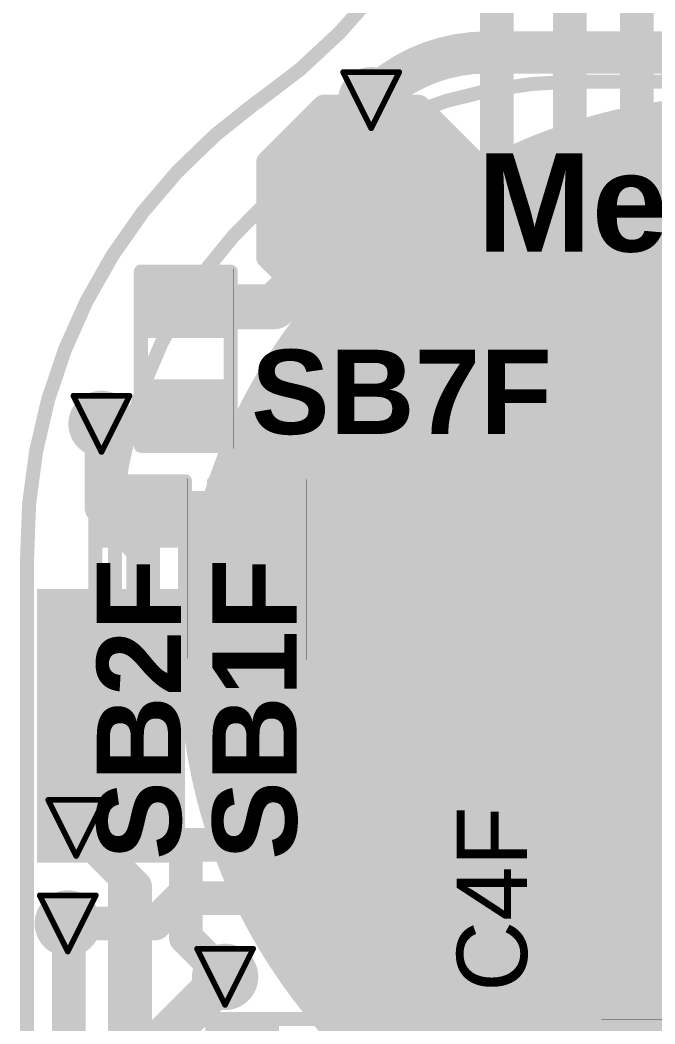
# Model space of a CAD drawing. Header units: inches. Extents: x -3.9 to 9.5, y -7 to 2.6.
# Drawn here: x 2.6662 to 2.8922, y -4.5895 to -4.2323 of the extents above; entities that cross this region are included whole.
import ezdxf

# ---------------------------------------------------------------- set-up
doc = ezdxf.new("R2010")
doc.units = ezdxf.units.IN
doc.header["$MEASUREMENT"] = 0
for name, color, linetype in [('Board Outline', 216, 'Continuous'), ('Bottom Layer', 5, 'Continuous'), ('Bottom Overlay', 54, 'Continuous'), ('Bottom Paste', 16, 'Continuous'), ('Bottom Solder', 6, 'Continuous'), ('Drill Drawing', 1, 'Continuous'), ('Top Layer', 1, 'Continuous'), ('Top Overlay', 2, 'Continuous'), ('Top Paste', 8, 'Continuous'), ('Top Solder', 216, 'Continuous'), ('Via Holes', 16, 'Continuous')]:
    doc.layers.add(name, color=color, linetype=linetype)
doc.styles.add('Arial', font='', dxfattribs={"height": 0.2})
doc.styles.add('Arial_Bold', font='', dxfattribs={"height": 0.2})
doc.styles.get('Arial').set_extended_font_data('Arial')
doc.styles.get('Arial_Bold').set_extended_font_data('Arial', bold=True)

# ---------------------------------------------------------------- blocks, each defined once
blk = doc.blocks.new('S______B______0402_57')
at = {"layer": 'Top Layer'}
for points in [[(-0.0275, -0.0125), (-0.0275, 0.0125), (-0.0095, 0.0125), (-0.0095, -0.0125)], [(0.0095, -0.0125), (0.0095, 0.0125), (0.0275, 0.0125), (0.0275, -0.0125)]]:
    blk.add_hatch(color=1, dxfattribs=at).paths.add_polyline_path(points)
at = {"layer": 'Top Paste'}
for points in [[(-0.0275, -0.0125), (-0.0275, 0.0125), (-0.0095, 0.0125), (-0.0095, -0.0125)], [(0.0095, -0.0125), (0.0095, 0.0125), (0.0275, 0.0125), (0.0275, -0.0125)]]:
    blk.add_hatch(color=8, dxfattribs=at).paths.add_polyline_path(points)
at = {"layer": 'Top Solder'}
for points in [[(-0.02967, -0.01467), (-0.02967, 0.01467), (-0.00733, 0.01467), (-0.00733, -0.01467)], [(0.00733, -0.01467), (0.00733, 0.01467), (0.02967, 0.01467), (0.02967, -0.01467)]]:
    blk.add_hatch(color=216, dxfattribs=at).paths.add_polyline_path(points)
at = {"layer": 'Top Overlay'}
for points in [[(-0.031, 0.016, 0.005, 0.005, 0), (-0.031, -0.016, 0.005, 0.005, 0)], [(-0.031, 0.016, 0.005, 0.005, 0), (0.031, 0.016, 0.005, 0.005, 0)], [(0.031, 0.016, 0.005, 0.005, 0), (0.031, -0.016, 0.005, 0.005, 0)], [(-0.031, -0.016, 0.005, 0.005, 0), (0.031, -0.016, 0.005, 0.005, 0)], [(-0.032, -0.017, 0.000127, 0.000127, 0), (0.032, -0.017, 0.000127, 0.000127, 0)]]:
    blk.add_lwpolyline(points, format="xyseb", dxfattribs=at)
for points in [[(-0.03225, 0.016, 0.0025, 0.0025, 1), (-0.02975, 0.016, 0.0025, 0.0025, 1)], [(-0.03225, 0.016, 0.0025, 0.0025, 1), (-0.02975, 0.016, 0.0025, 0.0025, 1)], [(0.02975, 0.016, 0.0025, 0.0025, 1), (0.03225, 0.016, 0.0025, 0.0025, 1)], [(0.02975, 0.016, 0.0025, 0.0025, 1), (0.03225, 0.016, 0.0025, 0.0025, 1)], [(-0.03225, -0.016, 0.0025, 0.0025, 1), (-0.02975, -0.016, 0.0025, 0.0025, 1)], [(-0.03225, -0.016, 0.0025, 0.0025, 1), (-0.02975, -0.016, 0.0025, 0.0025, 1)], [(0.02975, -0.016, 0.0025, 0.0025, 1), (0.03225, -0.016, 0.0025, 0.0025, 1)], [(0.02975, -0.016, 0.0025, 0.0025, 1), (0.03225, -0.016, 0.0025, 0.0025, 1)], [(-0.03203, -0.017, 0.0000635, 0.0000635, 1), (-0.03197, -0.017, 0.0000635, 0.0000635, 1)], [(0.03197, -0.017, 0.0000635, 0.0000635, 1), (0.03203, -0.017, 0.0000635, 0.0000635, 1)]]:
    blk.add_lwpolyline(points, format="xyseb", close=True, dxfattribs=at)
blk = doc.blocks.new('S______B______0402_92')
at = {"layer": 'Top Layer'}
for points in [[(-0.0275, -0.0125), (-0.0275, 0.0125), (-0.0095, 0.0125), (-0.0095, -0.0125)], [(0.0095, -0.0125), (0.0095, 0.0125), (0.0275, 0.0125), (0.0275, -0.0125)]]:
    blk.add_hatch(color=1, dxfattribs=at).paths.add_polyline_path(points)
at = {"layer": 'Top Paste'}
for points in [[(-0.0275, -0.0125), (-0.0275, 0.0125), (-0.0095, 0.0125), (-0.0095, -0.0125)], [(0.0095, -0.0125), (0.0095, 0.0125), (0.0275, 0.0125), (0.0275, -0.0125)]]:
    blk.add_hatch(color=8, dxfattribs=at).paths.add_polyline_path(points)
at = {"layer": 'Top Solder'}
for points in [[(-0.02967, -0.01467), (-0.02967, 0.01467), (-0.00733, 0.01467), (-0.00733, -0.01467)], [(0.00733, -0.01467), (0.00733, 0.01467), (0.02967, 0.01467), (0.02967, -0.01467)]]:
    blk.add_hatch(color=216, dxfattribs=at).paths.add_polyline_path(points)
at = {"layer": 'Top Overlay'}
for points in [[(-0.031, 0.016, 0.005, 0.005, 0), (-0.031, -0.016, 0.005, 0.005, 0)], [(-0.031, 0.016, 0.005, 0.005, 0), (0.031, 0.016, 0.005, 0.005, 0)], [(0.031, 0.016, 0.005, 0.005, 0), (0.031, -0.016, 0.005, 0.005, 0)], [(-0.031, -0.016, 0.005, 0.005, 0), (0.031, -0.016, 0.005, 0.005, 0)], [(-0.032, -0.017, 0.000127, 0.000127, 0), (0.032, -0.017, 0.000127, 0.000127, 0)]]:
    blk.add_lwpolyline(points, format="xyseb", dxfattribs=at)
for points in [[(-0.03225, 0.016, 0.0025, 0.0025, 1), (-0.02975, 0.016, 0.0025, 0.0025, 1)], [(-0.03225, 0.016, 0.0025, 0.0025, 1), (-0.02975, 0.016, 0.0025, 0.0025, 1)], [(0.02975, 0.016, 0.0025, 0.0025, 1), (0.03225, 0.016, 0.0025, 0.0025, 1)], [(0.02975, 0.016, 0.0025, 0.0025, 1), (0.03225, 0.016, 0.0025, 0.0025, 1)], [(-0.03225, -0.016, 0.0025, 0.0025, 1), (-0.02975, -0.016, 0.0025, 0.0025, 1)], [(-0.03225, -0.016, 0.0025, 0.0025, 1), (-0.02975, -0.016, 0.0025, 0.0025, 1)], [(0.02975, -0.016, 0.0025, 0.0025, 1), (0.03225, -0.016, 0.0025, 0.0025, 1)], [(0.02975, -0.016, 0.0025, 0.0025, 1), (0.03225, -0.016, 0.0025, 0.0025, 1)], [(-0.03203, -0.017, 0.0000635, 0.0000635, 1), (-0.03197, -0.017, 0.0000635, 0.0000635, 1)], [(0.03197, -0.017, 0.0000635, 0.0000635, 1), (0.03203, -0.017, 0.0000635, 0.0000635, 1)]]:
    blk.add_lwpolyline(points, format="xyseb", close=True, dxfattribs=at)
blk = doc.blocks.new('S______B______0402_99')
at = {"layer": 'Top Layer'}
for points in [[(-0.0275, -0.0125), (-0.0275, 0.0125), (-0.0095, 0.0125), (-0.0095, -0.0125)], [(0.0095, -0.0125), (0.0095, 0.0125), (0.0275, 0.0125), (0.0275, -0.0125)]]:
    blk.add_hatch(color=1, dxfattribs=at).paths.add_polyline_path(points)
at = {"layer": 'Top Paste'}
for points in [[(-0.0275, -0.0125), (-0.0275, 0.0125), (-0.0095, 0.0125), (-0.0095, -0.0125)], [(0.0095, -0.0125), (0.0095, 0.0125), (0.0275, 0.0125), (0.0275, -0.0125)]]:
    blk.add_hatch(color=8, dxfattribs=at).paths.add_polyline_path(points)
at = {"layer": 'Top Solder'}
for points in [[(-0.02967, -0.01467), (-0.02967, 0.01467), (-0.00733, 0.01467), (-0.00733, -0.01467)], [(0.00733, -0.01467), (0.00733, 0.01467), (0.02967, 0.01467), (0.02967, -0.01467)]]:
    blk.add_hatch(color=216, dxfattribs=at).paths.add_polyline_path(points)
at = {"layer": 'Top Overlay'}
for points in [[(-0.031, 0.016, 0.005, 0.005, 0), (-0.031, -0.016, 0.005, 0.005, 0)], [(-0.031, 0.016, 0.005, 0.005, 0), (0.031, 0.016, 0.005, 0.005, 0)], [(0.031, 0.016, 0.005, 0.005, 0), (0.031, -0.016, 0.005, 0.005, 0)], [(-0.031, -0.016, 0.005, 0.005, 0), (0.031, -0.016, 0.005, 0.005, 0)], [(-0.032, -0.017, 0.000127, 0.000127, 0), (0.032, -0.017, 0.000127, 0.000127, 0)]]:
    blk.add_lwpolyline(points, format="xyseb", dxfattribs=at)
for points in [[(-0.03225, 0.016, 0.0025, 0.0025, 1), (-0.02975, 0.016, 0.0025, 0.0025, 1)], [(-0.03225, 0.016, 0.0025, 0.0025, 1), (-0.02975, 0.016, 0.0025, 0.0025, 1)], [(0.02975, 0.016, 0.0025, 0.0025, 1), (0.03225, 0.016, 0.0025, 0.0025, 1)], [(0.02975, 0.016, 0.0025, 0.0025, 1), (0.03225, 0.016, 0.0025, 0.0025, 1)], [(-0.03225, -0.016, 0.0025, 0.0025, 1), (-0.02975, -0.016, 0.0025, 0.0025, 1)], [(-0.03225, -0.016, 0.0025, 0.0025, 1), (-0.02975, -0.016, 0.0025, 0.0025, 1)], [(0.02975, -0.016, 0.0025, 0.0025, 1), (0.03225, -0.016, 0.0025, 0.0025, 1)], [(0.02975, -0.016, 0.0025, 0.0025, 1), (0.03225, -0.016, 0.0025, 0.0025, 1)], [(-0.03203, -0.017, 0.0000635, 0.0000635, 1), (-0.03197, -0.017, 0.0000635, 0.0000635, 1)], [(0.03197, -0.017, 0.0000635, 0.0000635, 1), (0.03203, -0.017, 0.0000635, 0.0000635, 1)]]:
    blk.add_lwpolyline(points, format="xyseb", close=True, dxfattribs=at)
blk = doc.blocks.new('R___0402_113')
at = {"layer": 'Top Layer'}
for points in [[(-0.0275, -0.0125), (-0.0275, 0.0125), (-0.0095, 0.0125), (-0.0095, -0.0125)], [(0.0095, -0.0125), (0.0095, 0.0125), (0.0275, 0.0125), (0.0275, -0.0125)]]:
    blk.add_hatch(color=1, dxfattribs=at).paths.add_polyline_path(points)
at = {"layer": 'Top Paste'}
for points in [[(-0.0275, -0.0125), (-0.0275, 0.0125), (-0.0095, 0.0125), (-0.0095, -0.0125)], [(0.0095, -0.0125), (0.0095, 0.0125), (0.0275, 0.0125), (0.0275, -0.0125)]]:
    blk.add_hatch(color=8, dxfattribs=at).paths.add_polyline_path(points)
at = {"layer": 'Top Solder'}
for points in [[(-0.02967, -0.01467), (-0.02967, 0.01467), (-0.00733, 0.01467), (-0.00733, -0.01467)], [(0.00733, -0.01467), (0.00733, 0.01467), (0.02967, 0.01467), (0.02967, -0.01467)]]:
    blk.add_hatch(color=216, dxfattribs=at).paths.add_polyline_path(points)
at = {"layer": 'Top Overlay'}
for points in [[(-0.031, -0.016, 0.005, 0.005, 0), (-0.031, 0.016, 0.005, 0.005, 0)], [(-0.031, 0.016, 0.005, 0.005, 0), (0.031, 0.016, 0.005, 0.005, 0)], [(0.031, -0.016, 0.005, 0.005, 0), (0.031, 0.016, 0.005, 0.005, 0)], [(-0.031, -0.016, 0.005, 0.005, 0), (0.031, -0.016, 0.005, 0.005, 0)], [(-0.032, -0.017, 0.000127, 0.000127, 0), (0.032, -0.017, 0.000127, 0.000127, 0)]]:
    blk.add_lwpolyline(points, format="xyseb", dxfattribs=at)
for points in [[(-0.03225, 0.016, 0.0025, 0.0025, 1), (-0.02975, 0.016, 0.0025, 0.0025, 1)], [(-0.03225, 0.016, 0.0025, 0.0025, 1), (-0.02975, 0.016, 0.0025, 0.0025, 1)], [(0.02975, 0.016, 0.0025, 0.0025, 1), (0.03225, 0.016, 0.0025, 0.0025, 1)], [(0.02975, 0.016, 0.0025, 0.0025, 1), (0.03225, 0.016, 0.0025, 0.0025, 1)], [(-0.03225, -0.016, 0.0025, 0.0025, 1), (-0.02975, -0.016, 0.0025, 0.0025, 1)], [(-0.03225, -0.016, 0.0025, 0.0025, 1), (-0.02975, -0.016, 0.0025, 0.0025, 1)], [(0.02975, -0.016, 0.0025, 0.0025, 1), (0.03225, -0.016, 0.0025, 0.0025, 1)], [(0.02975, -0.016, 0.0025, 0.0025, 1), (0.03225, -0.016, 0.0025, 0.0025, 1)], [(-0.03203, -0.017, 0.0000635, 0.0000635, 1), (-0.03197, -0.017, 0.0000635, 0.0000635, 1)], [(0.03197, -0.017, 0.0000635, 0.0000635, 1), (0.03203, -0.017, 0.0000635, 0.0000635, 1)]]:
    blk.add_lwpolyline(points, format="xyseb", close=True, dxfattribs=at)
blk = doc.blocks.new('R__0402_134')
at = {"layer": 'Top Layer'}
for points in [[(-0.0275, -0.0125), (-0.0275, 0.0125), (-0.0095, 0.0125), (-0.0095, -0.0125)], [(0.0095, -0.0125), (0.0095, 0.0125), (0.0275, 0.0125), (0.0275, -0.0125)]]:
    blk.add_hatch(color=1, dxfattribs=at).paths.add_polyline_path(points)
at = {"layer": 'Top Paste'}
for points in [[(-0.0275, -0.0125), (-0.0275, 0.0125), (-0.0095, 0.0125), (-0.0095, -0.0125)], [(0.0095, -0.0125), (0.0095, 0.0125), (0.0275, 0.0125), (0.0275, -0.0125)]]:
    blk.add_hatch(color=8, dxfattribs=at).paths.add_polyline_path(points)
at = {"layer": 'Top Solder'}
for points in [[(-0.0315, -0.0165), (-0.0315, 0.0165), (-0.0055, 0.0165), (-0.0055, -0.0165)], [(0.0055, -0.0165), (0.0055, 0.0165), (0.0315, 0.0165), (0.0315, -0.0165)]]:
    blk.add_hatch(color=216, dxfattribs=at).paths.add_polyline_path(points)
at = {"layer": 'Top Overlay'}
for points in [[(-0.031, 0.016, 0.005, 0.005, 0), (-0.031, -0.016, 0.005, 0.005, 0)], [(0.031, 0.016, 0.005, 0.005, 0), (-0.031, 0.016, 0.005, 0.005, 0)], [(0.031, 0.016, 0.005, 0.005, 0), (0.031, -0.016, 0.005, 0.005, 0)], [(0.031, -0.016, 0.005, 0.005, 0), (-0.031, -0.016, 0.005, 0.005, 0)], [(0.032, -0.017, 0.000127, 0.000127, 0), (-0.032, -0.017, 0.000127, 0.000127, 0)]]:
    blk.add_lwpolyline(points, format="xyseb", dxfattribs=at)
for points in [[(-0.03225, 0.016, 0.0025, 0.0025, 1), (-0.02975, 0.016, 0.0025, 0.0025, 1)], [(-0.03225, 0.016, 0.0025, 0.0025, 1), (-0.02975, 0.016, 0.0025, 0.0025, 1)], [(0.02975, 0.016, 0.0025, 0.0025, 1), (0.03225, 0.016, 0.0025, 0.0025, 1)], [(0.02975, 0.016, 0.0025, 0.0025, 1), (0.03225, 0.016, 0.0025, 0.0025, 1)], [(-0.03225, -0.016, 0.0025, 0.0025, 1), (-0.02975, -0.016, 0.0025, 0.0025, 1)], [(-0.03225, -0.016, 0.0025, 0.0025, 1), (-0.02975, -0.016, 0.0025, 0.0025, 1)], [(0.02975, -0.016, 0.0025, 0.0025, 1), (0.03225, -0.016, 0.0025, 0.0025, 1)], [(0.02975, -0.016, 0.0025, 0.0025, 1), (0.03225, -0.016, 0.0025, 0.0025, 1)], [(-0.03203, -0.017, 0.0000635, 0.0000635, 1), (-0.03197, -0.017, 0.0000635, 0.0000635, 1)], [(0.03197, -0.017, 0.0000635, 0.0000635, 1), (0.03203, -0.017, 0.0000635, 0.0000635, 1)]]:
    blk.add_lwpolyline(points, format="xyseb", close=True, dxfattribs=at)
blk = doc.blocks.new('T__________183')
at = {"layer": 'Top Layer'}
blk.add_hatch(color=1, dxfattribs=at).paths.add_polyline_path([(0.015, 0.03), (-0.015, 0.03), (-0.03, 0.015), (-0.03, -0.015), (-0.015, -0.03), (0.015, -0.03), (0.03, -0.015), (0.03, 0.015)])
at = {"layer": 'Top Paste'}
blk.add_hatch(color=8, dxfattribs=at).paths.add_polyline_path([(0.015, 0.03), (-0.015, 0.03), (-0.03, 0.015), (-0.03, -0.015), (-0.015, -0.03), (0.015, -0.03), (0.03, -0.015), (0.03, 0.015)])
at = {"layer": 'Top Solder'}
blk.add_hatch(color=216, dxfattribs=at).paths.add_polyline_path([(0.017, 0.034), (-0.017, 0.034), (-0.034, 0.017), (-0.034, -0.017), (-0.017, -0.034), (0.017, -0.034), (0.034, -0.017), (0.034, 0.017)])
at = {"layer": 'Top Overlay'}
for points in [[(-0.017, 0.037, 0.00787, 0.00787, 0), (-0.037, 0.017, 0.00787, 0.00787, 0)], [(0.017, 0.037, 0.00787, 0.00787, 0), (-0.017, 0.037, 0.00787, 0.00787, 0)], [(0.017, 0.037, 0.00787, 0.00787, 0), (-0.017, 0.037, 0.00787, 0.00787, 0)], [(0.037, 0.017, 0.00787, 0.00787, 0), (0.017, 0.037, 0.00787, 0.00787, 0)], [(-0.037, 0.017, 0.00787, 0.00787, 0), (-0.037, -0.017, 0.00787, 0.00787, 0)], [(0.037, 0.017, 0.00787, 0.00787, 0), (0.037, -0.017, 0.00787, 0.00787, 0)], [(-0.017, -0.037, 0.00787, 0.00787, 0), (-0.037, -0.017, 0.00787, 0.00787, 0)], [(0.037, -0.017, 0.00787, 0.00787, 0), (0.017, -0.037, 0.00787, 0.00787, 0)], [(0.017, -0.037, 0.00787, 0.00787, 0), (-0.017, -0.037, 0.00787, 0.00787, 0)], [(0.017, -0.037, 0.00787, 0.00787, 0), (-0.017, -0.037, 0.00787, 0.00787, 0)]]:
    blk.add_lwpolyline(points, format="xyseb", dxfattribs=at)
for points in [[(-0.01897, 0.037, 0.00394, 0.00394, 1), (-0.01503, 0.037, 0.00394, 0.00394, 1)], [(-0.01897, 0.037, 0.00394, 0.00394, 1), (-0.01503, 0.037, 0.00394, 0.00394, 1)], [(-0.01897, 0.037, 0.00394, 0.00394, 1), (-0.01503, 0.037, 0.00394, 0.00394, 1)], [(0.01503, 0.037, 0.00394, 0.00394, 1), (0.01897, 0.037, 0.00394, 0.00394, 1)], [(0.01503, 0.037, 0.00394, 0.00394, 1), (0.01897, 0.037, 0.00394, 0.00394, 1)], [(0.01503, 0.037, 0.00394, 0.00394, 1), (0.01897, 0.037, 0.00394, 0.00394, 1)], [(-0.03897, 0.017, 0.00394, 0.00394, 1), (-0.03503, 0.017, 0.00394, 0.00394, 1)], [(-0.03897, 0.017, 0.00394, 0.00394, 1), (-0.03503, 0.017, 0.00394, 0.00394, 1)], [(0.03503, 0.017, 0.00394, 0.00394, 1), (0.03897, 0.017, 0.00394, 0.00394, 1)], [(0.03503, 0.017, 0.00394, 0.00394, 1), (0.03897, 0.017, 0.00394, 0.00394, 1)], [(-0.03897, -0.017, 0.00394, 0.00394, 1), (-0.03503, -0.017, 0.00394, 0.00394, 1)], [(-0.03897, -0.017, 0.00394, 0.00394, 1), (-0.03503, -0.017, 0.00394, 0.00394, 1)], [(0.03503, -0.017, 0.00394, 0.00394, 1), (0.03897, -0.017, 0.00394, 0.00394, 1)], [(0.03503, -0.017, 0.00394, 0.00394, 1), (0.03897, -0.017, 0.00394, 0.00394, 1)], [(-0.01897, -0.037, 0.00394, 0.00394, 1), (-0.01503, -0.037, 0.00394, 0.00394, 1)], [(-0.01897, -0.037, 0.00394, 0.00394, 1), (-0.01503, -0.037, 0.00394, 0.00394, 1)], [(-0.01897, -0.037, 0.00394, 0.00394, 1), (-0.01503, -0.037, 0.00394, 0.00394, 1)], [(0.01503, -0.037, 0.00394, 0.00394, 1), (0.01897, -0.037, 0.00394, 0.00394, 1)], [(0.01503, -0.037, 0.00394, 0.00394, 1), (0.01897, -0.037, 0.00394, 0.00394, 1)], [(0.01503, -0.037, 0.00394, 0.00394, 1), (0.01897, -0.037, 0.00394, 0.00394, 1)]]:
    blk.add_lwpolyline(points, format="xyseb", close=True, dxfattribs=at)
blk = doc.blocks.new('_EMG________B_197')
at = {"layer": 'Bottom Layer'}
h = blk.add_hatch(color=5, dxfattribs=at)
edge = h.paths.add_edge_path()
edge.add_arc((0, 0.3932), 0.19685, 0, 360)
at = {"layer": 'Bottom Paste'}
h = blk.add_hatch(color=16, dxfattribs=at)
edge = h.paths.add_edge_path()
edge.add_arc((0, 0.3932), 0.19685, 0, 360)
at = {"layer": 'Bottom Solder'}
h = blk.add_hatch(color=6, dxfattribs=at)
edge = h.paths.add_edge_path()
edge.add_arc((0, 0.3932), 0.20085, 0, 360)
at = {"layer": 'Bottom Overlay'}
for points in [[(-0.22375, 0.43172, 0.005, 0.005, -0.414214), (-0.06026, 0.59892, 0.005, 0.005, 0)], [(-0.06026, 0.59892, 0.005, 0.005, 0), (0.06026, 0.59892, 0.005, 0.005, 0)], [(-0.22375, -0.43172, 0.005, 0.005, 0), (-0.22375, 0.43172, 0.005, 0.005, 0)]]:
    blk.add_lwpolyline(points, format="xyseb", dxfattribs=at)
for points in [[(-0.06151, 0.59892, 0.0025, 0.0025, 1), (-0.05901, 0.59892, 0.0025, 0.0025, 1)], [(-0.06151, 0.59892, 0.0025, 0.0025, 1), (-0.05901, 0.59892, 0.0025, 0.0025, 1)], [(-0.225, 0.43172, 0.0025, 0.0025, 1), (-0.2225, 0.43172, 0.0025, 0.0025, 1)], [(-0.225, 0.43172, 0.0025, 0.0025, 1), (-0.2225, 0.43172, 0.0025, 0.0025, 1)]]:
    blk.add_lwpolyline(points, format="xyseb", close=True, dxfattribs=at)
blk = doc.blocks.new('C___0402_239')
at = {"layer": 'Top Layer'}
for points in [[(-0.0275, -0.0125), (-0.0275, 0.0125), (-0.0095, 0.0125), (-0.0095, -0.0125)], [(0.0095, -0.0125), (0.0095, 0.0125), (0.0275, 0.0125), (0.0275, -0.0125)]]:
    blk.add_hatch(color=1, dxfattribs=at).paths.add_polyline_path(points)
at = {"layer": 'Top Paste'}
for points in [[(-0.0275, -0.0125), (-0.0275, 0.0125), (-0.0095, 0.0125), (-0.0095, -0.0125)], [(0.0095, -0.0125), (0.0095, 0.0125), (0.0275, 0.0125), (0.0275, -0.0125)]]:
    blk.add_hatch(color=8, dxfattribs=at).paths.add_polyline_path(points)
at = {"layer": 'Top Solder'}
for points in [[(-0.02986, -0.01486), (-0.02986, 0.01486), (-0.00714, 0.01486), (-0.00714, -0.01486)], [(0.00714, -0.01486), (0.00714, 0.01486), (0.02986, 0.01486), (0.02986, -0.01486)]]:
    blk.add_hatch(color=216, dxfattribs=at).paths.add_polyline_path(points)
at = {"layer": 'Top Overlay'}
for points in [[(-0.011, 0.016, 0.005, 0.005, 0), (-0.031, 0.016, 0.005, 0.005, 0)], [(-0.031, 0.016, 0.005, 0.005, 0), (-0.031, -0.016, 0.005, 0.005, 0)], [(0.031, 0.016, 0.005, 0.005, 0), (0.011, 0.016, 0.005, 0.005, 0)], [(0.031, 0.016, 0.005, 0.005, 0), (0.031, -0.016, 0.005, 0.005, 0)], [(-0.011, -0.016, 0.005, 0.005, 0), (-0.031, -0.016, 0.005, 0.005, 0)], [(0.031, -0.016, 0.005, 0.005, 0), (0.011, -0.016, 0.005, 0.005, 0)]]:
    blk.add_lwpolyline(points, format="xyseb", dxfattribs=at)
for points in [[(-0.03225, 0.016, 0.0025, 0.0025, 1), (-0.02975, 0.016, 0.0025, 0.0025, 1)], [(-0.03225, 0.016, 0.0025, 0.0025, 1), (-0.02975, 0.016, 0.0025, 0.0025, 1)], [(-0.01225, 0.016, 0.0025, 0.0025, 1), (-0.00975, 0.016, 0.0025, 0.0025, 1)], [(0.00975, 0.016, 0.0025, 0.0025, 1), (0.01225, 0.016, 0.0025, 0.0025, 1)], [(0.02975, 0.016, 0.0025, 0.0025, 1), (0.03225, 0.016, 0.0025, 0.0025, 1)], [(0.02975, 0.016, 0.0025, 0.0025, 1), (0.03225, 0.016, 0.0025, 0.0025, 1)], [(-0.03225, -0.016, 0.0025, 0.0025, 1), (-0.02975, -0.016, 0.0025, 0.0025, 1)], [(-0.03225, -0.016, 0.0025, 0.0025, 1), (-0.02975, -0.016, 0.0025, 0.0025, 1)], [(-0.01225, -0.016, 0.0025, 0.0025, 1), (-0.00975, -0.016, 0.0025, 0.0025, 1)], [(0.00975, -0.016, 0.0025, 0.0025, 1), (0.01225, -0.016, 0.0025, 0.0025, 1)], [(0.02975, -0.016, 0.0025, 0.0025, 1), (0.03225, -0.016, 0.0025, 0.0025, 1)], [(0.02975, -0.016, 0.0025, 0.0025, 1), (0.03225, -0.016, 0.0025, 0.0025, 1)]]:
    blk.add_lwpolyline(points, format="xyseb", close=True, dxfattribs=at)

msp = doc.modelspace()

# ---------------------------------------------------------------- hatches: boundary and pattern name
at = {"layer": 'Bottom Layer'}
h = msp.add_hatch(color=5, dxfattribs=at)
edge = h.paths.add_edge_path()
edge.add_arc((2.79123, -4.26079), 0.01181, 0, 360)
h = msp.add_hatch(color=5, dxfattribs=at)
edge = h.paths.add_edge_path()
edge.add_arc((2.69523, -4.37598), 0.01181, 0, 360)
h = msp.add_hatch(color=5, dxfattribs=at)
edge = h.paths.add_edge_path()
edge.add_arc((2.68623, -4.51979), 0.01181, 0, 360)
h = msp.add_hatch(color=5, dxfattribs=at)
edge = h.paths.add_edge_path()
edge.add_arc((2.68323, -4.55379), 0.01181, 0, 360)
h = msp.add_hatch(color=5, dxfattribs=at)
edge = h.paths.add_edge_path()
edge.add_arc((2.73923, -4.57279), 0.01181, 0, 360)
at = {"layer": 'Top Layer'}
h = msp.add_hatch(color=1, dxfattribs=at)
edge = h.paths.add_edge_path()
edge.add_arc((2.79123, -4.26079), 0.01181, 0, 360)
h = msp.add_hatch(color=1, dxfattribs=at)
edge = h.paths.add_edge_path()
edge.add_arc((2.69523, -4.37598), 0.01181, 0, 360)
for points in [[(2.692, -4.41942), (2.77023, -4.41942), (2.77023, -4.39992), (2.692, -4.39992)], [(2.67223, -4.53216), (2.725, -4.53216), (2.725, -4.43479), (2.67223, -4.43479)], [(2.73821, -4.47579), (2.79823, -4.47579), (2.79823, -4.43679), (2.73821, -4.43679)]]:
    msp.add_hatch(color=1, dxfattribs=at).paths.add_polyline_path(points)
h = msp.add_hatch(color=1, dxfattribs=at)
edge = h.paths.add_edge_path()
edge.add_arc((2.68623, -4.51979), 0.01181, 0, 360)
h = msp.add_hatch(color=1, dxfattribs=at)
edge = h.paths.add_edge_path()
edge.add_arc((2.68323, -4.55379), 0.01181, 0, 360)
h = msp.add_hatch(color=1, dxfattribs=at)
edge = h.paths.add_edge_path()
edge.add_arc((2.73923, -4.57279), 0.01181, 0, 360)
at = {"layer": 'Via Holes'}
h = msp.add_hatch(color=7, dxfattribs=at)
edge = h.paths.add_edge_path()
edge.add_arc((2.79123, -4.26079), 0.00591, 0, 360)
h = msp.add_hatch(color=7, dxfattribs=at)
edge = h.paths.add_edge_path()
edge.add_arc((2.69523, -4.37598), 0.00591, 0, 360)
h = msp.add_hatch(color=7, dxfattribs=at)
edge = h.paths.add_edge_path()
edge.add_arc((2.68623, -4.51979), 0.00591, 0, 360)
h = msp.add_hatch(color=7, dxfattribs=at)
edge = h.paths.add_edge_path()
edge.add_arc((2.68323, -4.55379), 0.00591, 0, 360)
h = msp.add_hatch(color=7, dxfattribs=at)
edge = h.paths.add_edge_path()
edge.add_arc((2.73923, -4.57279), 0.00591, 0, 360)

# ---------------------------------------------------------------- linework, layer by layer
at = {"layer": 'Board Outline'}
for points in [[(2.83598, -4.09702, 0.005, 0.005, -0.250069), (2.75061, -4.26147, 0.005, 0.005, 0)], [(2.66875, -4.42333, 0.005, 0.005, -0.244175), (2.75055, -4.26139, 0.005, 0.005, 0)], [(2.66874, -5.28379, 0.005, 0.005, 0), (2.66875, -4.42333, 0.005, 0.005, 0)]]:
    msp.add_lwpolyline(points, format="xyseb", dxfattribs=at)
for points in [[(2.7493, -4.26139, 0.0025, 0.0025, 1), (2.7518, -4.26139, 0.0025, 0.0025, 1)], [(2.74936, -4.26147, 0.0025, 0.0025, 1), (2.75186, -4.26147, 0.0025, 0.0025, 1)], [(2.6675, -4.42333, 0.0025, 0.0025, 1), (2.67, -4.42333, 0.0025, 0.0025, 1)], [(2.6675, -4.42333, 0.0025, 0.0025, 1), (2.67, -4.42333, 0.0025, 0.0025, 1)]]:
    msp.add_lwpolyline(points, format="xyseb", close=True, dxfattribs=at)
at = {"layer": 'Bottom Layer'}
for points in [[(2.79123, -4.26079, 0.015, 0.015, -0.198913), (2.83227, -4.24379, 0.015, 0.015, 0)], [(2.83227, -4.24379, 0.015, 0.015, 0), (2.98581, -4.24379, 0.015, 0.015, 0)], [(2.69523, -4.40579, 0.012, 0.012, 0), (2.69523, -4.37598, 0.012, 0.012, 0)], [(2.69523, -4.40579, 0.012, 0.012, 0), (2.71004, -4.4206, 0.012, 0.012, 0)], [(2.71004, -4.5136, 0.012, 0.012, 0), (2.71004, -4.4206, 0.012, 0.012, 0)], [(2.71004, -4.5136, 0.012, 0.012, 0), (2.72523, -4.52879, 0.012, 0.012, 0)], [(2.68623, -4.51979, 0.012, 0.012, 0), (2.70723, -4.54079, 0.012, 0.012, 0)], [(2.72523, -4.55879, 0.012, 0.012, 0), (2.72523, -4.52879, 0.012, 0.012, 0)], [(2.70723, -4.64239, 0.012, 0.012, 0), (2.70723, -4.54079, 0.012, 0.012, 0)], [(2.68323, -4.55379, 0.012, 0.012, 0), (2.68355, -4.55411, 0.012, 0.012, 0)], [(2.68355, -4.66086, 0.012, 0.012, 0), (2.68355, -4.55411, 0.012, 0.012, 0)], [(2.72523, -4.55879, 0.012, 0.012, 0), (2.73923, -4.57279, 0.012, 0.012, 0)]]:
    msp.add_lwpolyline(points, format="xyseb", dxfattribs=at)
for points in [[(2.82852, -4.24379, 0.0075, 0.0075, 1), (2.83602, -4.24379, 0.0075, 0.0075, 1)], [(2.82852, -4.24379, 0.0075, 0.0075, 1), (2.83602, -4.24379, 0.0075, 0.0075, 1)], [(2.78748, -4.26079, 0.0075, 0.0075, 1), (2.79498, -4.26079, 0.0075, 0.0075, 1)], [(2.69223, -4.37598, 0.006, 0.006, 1), (2.69823, -4.37598, 0.006, 0.006, 1)], [(2.69223, -4.40579, 0.006, 0.006, 1), (2.69823, -4.40579, 0.006, 0.006, 1)], [(2.69223, -4.40579, 0.006, 0.006, 1), (2.69823, -4.40579, 0.006, 0.006, 1)], [(2.70704, -4.4206, 0.006, 0.006, 1), (2.71304, -4.4206, 0.006, 0.006, 1)], [(2.70704, -4.4206, 0.006, 0.006, 1), (2.71304, -4.4206, 0.006, 0.006, 1)], [(2.70704, -4.5136, 0.006, 0.006, 1), (2.71304, -4.5136, 0.006, 0.006, 1)], [(2.70704, -4.5136, 0.006, 0.006, 1), (2.71304, -4.5136, 0.006, 0.006, 1)], [(2.68323, -4.51979, 0.006, 0.006, 1), (2.68923, -4.51979, 0.006, 0.006, 1)], [(2.72223, -4.52879, 0.006, 0.006, 1), (2.72823, -4.52879, 0.006, 0.006, 1)], [(2.72223, -4.52879, 0.006, 0.006, 1), (2.72823, -4.52879, 0.006, 0.006, 1)], [(2.70423, -4.54079, 0.006, 0.006, 1), (2.71023, -4.54079, 0.006, 0.006, 1)], [(2.70423, -4.54079, 0.006, 0.006, 1), (2.71023, -4.54079, 0.006, 0.006, 1)], [(2.68023, -4.55379, 0.006, 0.006, 1), (2.68623, -4.55379, 0.006, 0.006, 1)], [(2.68055, -4.55411, 0.006, 0.006, 1), (2.68655, -4.55411, 0.006, 0.006, 1)], [(2.68055, -4.55411, 0.006, 0.006, 1), (2.68655, -4.55411, 0.006, 0.006, 1)], [(2.72223, -4.55879, 0.006, 0.006, 1), (2.72823, -4.55879, 0.006, 0.006, 1)], [(2.72223, -4.55879, 0.006, 0.006, 1), (2.72823, -4.55879, 0.006, 0.006, 1)], [(2.73623, -4.57279, 0.006, 0.006, 1), (2.74223, -4.57279, 0.006, 0.006, 1)]]:
    msp.add_lwpolyline(points, format="xyseb", close=True, dxfattribs=at)
at = {"layer": 'Drill Drawing'}
for points in [[(2.78123, -4.25079, 0.002, 0.002, 0), (2.80123, -4.25079, 0.002, 0.002, 0)], [(2.78123, -4.25079, 0.002, 0.002, 0), (2.79123, -4.27079, 0.002, 0.002, 0)], [(2.79123, -4.27079, 0.002, 0.002, 0), (2.80123, -4.25079, 0.002, 0.002, 0)], [(2.68523, -4.36598, 0.002, 0.002, 0), (2.70523, -4.36598, 0.002, 0.002, 0)], [(2.68523, -4.36598, 0.002, 0.002, 0), (2.69523, -4.38598, 0.002, 0.002, 0)], [(2.69523, -4.38598, 0.002, 0.002, 0), (2.70523, -4.36598, 0.002, 0.002, 0)], [(2.67623, -4.50979, 0.002, 0.002, 0), (2.69623, -4.50979, 0.002, 0.002, 0)], [(2.67623, -4.50979, 0.002, 0.002, 0), (2.68623, -4.52979, 0.002, 0.002, 0)], [(2.68623, -4.52979, 0.002, 0.002, 0), (2.69623, -4.50979, 0.002, 0.002, 0)], [(2.67323, -4.54379, 0.002, 0.002, 0), (2.69323, -4.54379, 0.002, 0.002, 0)], [(2.67323, -4.54379, 0.002, 0.002, 0), (2.68323, -4.56379, 0.002, 0.002, 0)], [(2.68323, -4.56379, 0.002, 0.002, 0), (2.69323, -4.54379, 0.002, 0.002, 0)], [(2.72923, -4.56279, 0.002, 0.002, 0), (2.74923, -4.56279, 0.002, 0.002, 0)], [(2.72923, -4.56279, 0.002, 0.002, 0), (2.73923, -4.58279, 0.002, 0.002, 0)], [(2.73923, -4.58279, 0.002, 0.002, 0), (2.74923, -4.56279, 0.002, 0.002, 0)]]:
    msp.add_lwpolyline(points, format="xyseb", dxfattribs=at)
for points in [[(2.78073, -4.25079, 0.001, 0.001, 1), (2.78173, -4.25079, 0.001, 0.001, 1)], [(2.78073, -4.25079, 0.001, 0.001, 1), (2.78173, -4.25079, 0.001, 0.001, 1)], [(2.80073, -4.25079, 0.001, 0.001, 1), (2.80173, -4.25079, 0.001, 0.001, 1)], [(2.80073, -4.25079, 0.001, 0.001, 1), (2.80173, -4.25079, 0.001, 0.001, 1)], [(2.79073, -4.27079, 0.001, 0.001, 1), (2.79173, -4.27079, 0.001, 0.001, 1)], [(2.79073, -4.27079, 0.001, 0.001, 1), (2.79173, -4.27079, 0.001, 0.001, 1)], [(2.68473, -4.36598, 0.001, 0.001, 1), (2.68573, -4.36598, 0.001, 0.001, 1)], [(2.68473, -4.36598, 0.001, 0.001, 1), (2.68573, -4.36598, 0.001, 0.001, 1)], [(2.70473, -4.36598, 0.001, 0.001, 1), (2.70573, -4.36598, 0.001, 0.001, 1)], [(2.70473, -4.36598, 0.001, 0.001, 1), (2.70573, -4.36598, 0.001, 0.001, 1)], [(2.69473, -4.38598, 0.001, 0.001, 1), (2.69573, -4.38598, 0.001, 0.001, 1)], [(2.69473, -4.38598, 0.001, 0.001, 1), (2.69573, -4.38598, 0.001, 0.001, 1)], [(2.67573, -4.50979, 0.001, 0.001, 1), (2.67673, -4.50979, 0.001, 0.001, 1)], [(2.67573, -4.50979, 0.001, 0.001, 1), (2.67673, -4.50979, 0.001, 0.001, 1)], [(2.69573, -4.50979, 0.001, 0.001, 1), (2.69673, -4.50979, 0.001, 0.001, 1)], [(2.69573, -4.50979, 0.001, 0.001, 1), (2.69673, -4.50979, 0.001, 0.001, 1)], [(2.68573, -4.52979, 0.001, 0.001, 1), (2.68673, -4.52979, 0.001, 0.001, 1)], [(2.68573, -4.52979, 0.001, 0.001, 1), (2.68673, -4.52979, 0.001, 0.001, 1)], [(2.67273, -4.54379, 0.001, 0.001, 1), (2.67373, -4.54379, 0.001, 0.001, 1)], [(2.67273, -4.54379, 0.001, 0.001, 1), (2.67373, -4.54379, 0.001, 0.001, 1)], [(2.69273, -4.54379, 0.001, 0.001, 1), (2.69373, -4.54379, 0.001, 0.001, 1)], [(2.69273, -4.54379, 0.001, 0.001, 1), (2.69373, -4.54379, 0.001, 0.001, 1)], [(2.72873, -4.56279, 0.001, 0.001, 1), (2.72973, -4.56279, 0.001, 0.001, 1)], [(2.72873, -4.56279, 0.001, 0.001, 1), (2.72973, -4.56279, 0.001, 0.001, 1)], [(2.74873, -4.56279, 0.001, 0.001, 1), (2.74973, -4.56279, 0.001, 0.001, 1)], [(2.74873, -4.56279, 0.001, 0.001, 1), (2.74973, -4.56279, 0.001, 0.001, 1)], [(2.68273, -4.56379, 0.001, 0.001, 1), (2.68373, -4.56379, 0.001, 0.001, 1)], [(2.68273, -4.56379, 0.001, 0.001, 1), (2.68373, -4.56379, 0.001, 0.001, 1)], [(2.73873, -4.58279, 0.001, 0.001, 1), (2.73973, -4.58279, 0.001, 0.001, 1)], [(2.73873, -4.58279, 0.001, 0.001, 1), (2.73973, -4.58279, 0.001, 0.001, 1)]]:
    msp.add_lwpolyline(points, format="xyseb", close=True, dxfattribs=at)
at = {"layer": 'Top Layer'}
for points in [[(2.88577, -4.48377, 0.012, 0.012, 0), (2.88577, -4.03301, 0.012, 0.012, 0)], [(2.86196, -4.40871, 0.012, 0.012, 0), (2.86196, -4.11467, 0.012, 0.012, 0)], [(2.83599, -4.37012, 0.012, 0.012, 0), (2.83599, -4.21709, 0.012, 0.012, 0)], [(2.79123, -4.29979, 0.02, 0.02, 0), (2.79123, -4.26079, 0.02, 0.02, 0)], [(2.75673, -4.33429, 0.016, 0.016, 0), (2.79123, -4.29979, 0.016, 0.016, 0)], [(2.72523, -4.33429, 0.016, 0.016, 0), (2.75673, -4.33429, 0.016, 0.016, 0)], [(2.72521, -4.37131, 0.012, 0.012, -0.198505), (2.71391, -4.37598, 0.012, 0.012, 0)], [(2.72523, -4.37129, 0.012, 0.012, -0.000392), (2.72521, -4.37131, 0.012, 0.012, 0)], [(2.83599, -4.37012, 0.012, 0.012, -0.414214), (2.79682, -4.40929, 0.012, 0.012, 0)], [(2.69523, -4.37598, 0.012, 0.012, 0), (2.71391, -4.37598, 0.012, 0.012, 0)], [(2.75123, -4.40929, 0.012, 0.012, 0), (2.79682, -4.40929, 0.012, 0.012, 0)], [(2.86196, -4.40871, 0.012, 0.012, -0.062612), (2.86052, -4.42015, 0.012, 0.012, 0)], [(2.86052, -4.42015, 0.012, 0.012, -0.274217), (2.82719, -4.45348, 0.012, 0.012, 0)], [(2.75123, -4.44629, 0.012, 0.012, 0), (2.75986, -4.45492, 0.012, 0.012, 0)], [(2.703, -4.46342, 0.02, 0.02, 0), (2.709, -4.45742, 0.02, 0.02, 0)], [(2.82719, -4.45348, 0.012, 0.012, -0.062612), (2.81575, -4.45492, 0.012, 0.012, 0)], [(2.75986, -4.45492, 0.012, 0.012, 0), (2.81575, -4.45492, 0.012, 0.012, 0)], [(2.69862, -4.4894, 0.01, 0.01, 0), (2.69862, -4.48029, 0.01, 0.01, 0)], [(2.91153, -4.48232, 0.012, 0.012, -0.414214), (2.84906, -4.54479, 0.012, 0.012, 0)], [(2.88577, -4.48377, 0.012, 0.012, -0.414214), (2.84375, -4.52579, 0.012, 0.012, 0)], [(2.69862, -4.4894, 0.01, 0.01, 0), (2.72, -4.51079, 0.01, 0.01, 0)], [(2.68923, -4.52579, 0.012, 0.012, 0), (2.84375, -4.52579, 0.012, 0.012, 0)], [(2.71426, -4.55379, 0.012, 0.012, 0), (2.72326, -4.54479, 0.012, 0.012, 0)], [(2.72326, -4.54479, 0.012, 0.012, 0), (2.84906, -4.54479, 0.012, 0.012, 0)], [(2.68323, -4.55379, 0.012, 0.012, 0), (2.71426, -4.55379, 0.012, 0.012, 0)], [(2.68923, -4.62279, 0.015, 0.015, 0), (2.73923, -4.57279, 0.015, 0.015, 0)], [(2.81575, -4.58265, 0.01, 0.01, 0), (2.82161, -4.57679, 0.01, 0.01, 0)], [(2.82161, -4.57679, 0.01, 0.01, 0), (2.93025, -4.57679, 0.01, 0.01, 0)], [(2.81575, -4.60379, 0.01, 0.01, 0), (2.81575, -4.58265, 0.01, 0.01, 0)]]:
    msp.add_lwpolyline(points, format="xyseb", dxfattribs=at)
for points in [[(2.78623, -4.26079, 0.01, 0.01, 1), (2.79623, -4.26079, 0.01, 0.01, 1)], [(2.78623, -4.29979, 0.01, 0.01, 1), (2.79623, -4.29979, 0.01, 0.01, 1)], [(2.78723, -4.29979, 0.008, 0.008, 1), (2.79523, -4.29979, 0.008, 0.008, 1)], [(2.72123, -4.33429, 0.008, 0.008, 1), (2.72923, -4.33429, 0.008, 0.008, 1)], [(2.75273, -4.33429, 0.008, 0.008, 1), (2.76073, -4.33429, 0.008, 0.008, 1)], [(2.75273, -4.33429, 0.008, 0.008, 1), (2.76073, -4.33429, 0.008, 0.008, 1)], [(2.72221, -4.37131, 0.006, 0.006, 1), (2.72821, -4.37131, 0.006, 0.006, 1)], [(2.72221, -4.37131, 0.006, 0.006, 1), (2.72821, -4.37131, 0.006, 0.006, 1)], [(2.72223, -4.37129, 0.006, 0.006, 1), (2.72823, -4.37129, 0.006, 0.006, 1)], [(2.83299, -4.37012, 0.006, 0.006, 1), (2.83899, -4.37012, 0.006, 0.006, 1)], [(2.83299, -4.37012, 0.006, 0.006, 1), (2.83899, -4.37012, 0.006, 0.006, 1)], [(2.69223, -4.37598, 0.006, 0.006, 1), (2.69823, -4.37598, 0.006, 0.006, 1)], [(2.71091, -4.37598, 0.006, 0.006, 1), (2.71691, -4.37598, 0.006, 0.006, 1)], [(2.71091, -4.37598, 0.006, 0.006, 1), (2.71691, -4.37598, 0.006, 0.006, 1)], [(2.74823, -4.40929, 0.006, 0.006, 1), (2.75423, -4.40929, 0.006, 0.006, 1)], [(2.79382, -4.40929, 0.006, 0.006, 1), (2.79982, -4.40929, 0.006, 0.006, 1)], [(2.79382, -4.40929, 0.006, 0.006, 1), (2.79982, -4.40929, 0.006, 0.006, 1)], [(2.85896, -4.40871, 0.006, 0.006, 1), (2.86496, -4.40871, 0.006, 0.006, 1)], [(2.85896, -4.40871, 0.006, 0.006, 1), (2.86496, -4.40871, 0.006, 0.006, 1)], [(2.85752, -4.42015, 0.006, 0.006, 1), (2.86352, -4.42015, 0.006, 0.006, 1)], [(2.85752, -4.42015, 0.006, 0.006, 1), (2.86352, -4.42015, 0.006, 0.006, 1)], [(2.74823, -4.44629, 0.006, 0.006, 1), (2.75423, -4.44629, 0.006, 0.006, 1)], [(2.704, -4.45742, 0.01, 0.01, 1), (2.714, -4.45742, 0.01, 0.01, 1)], [(2.82419, -4.45348, 0.006, 0.006, 1), (2.83019, -4.45348, 0.006, 0.006, 1)], [(2.82419, -4.45348, 0.006, 0.006, 1), (2.83019, -4.45348, 0.006, 0.006, 1)], [(2.75686, -4.45492, 0.006, 0.006, 1), (2.76286, -4.45492, 0.006, 0.006, 1)], [(2.75686, -4.45492, 0.006, 0.006, 1), (2.76286, -4.45492, 0.006, 0.006, 1)], [(2.81275, -4.45492, 0.006, 0.006, 1), (2.81875, -4.45492, 0.006, 0.006, 1)], [(2.81275, -4.45492, 0.006, 0.006, 1), (2.81875, -4.45492, 0.006, 0.006, 1)], [(2.698, -4.46342, 0.01, 0.01, 1), (2.708, -4.46342, 0.01, 0.01, 1)], [(2.69612, -4.48029, 0.005, 0.005, 1), (2.70112, -4.48029, 0.005, 0.005, 1)], [(2.88277, -4.48377, 0.006, 0.006, 1), (2.88877, -4.48377, 0.006, 0.006, 1)], [(2.88277, -4.48377, 0.006, 0.006, 1), (2.88877, -4.48377, 0.006, 0.006, 1)], [(2.69612, -4.4894, 0.005, 0.005, 1), (2.70112, -4.4894, 0.005, 0.005, 1)], [(2.69612, -4.4894, 0.005, 0.005, 1), (2.70112, -4.4894, 0.005, 0.005, 1)], [(2.7175, -4.51079, 0.005, 0.005, 1), (2.7225, -4.51079, 0.005, 0.005, 1)], [(2.68623, -4.52579, 0.006, 0.006, 1), (2.69223, -4.52579, 0.006, 0.006, 1)], [(2.84075, -4.52579, 0.006, 0.006, 1), (2.84675, -4.52579, 0.006, 0.006, 1)], [(2.84075, -4.52579, 0.006, 0.006, 1), (2.84675, -4.52579, 0.006, 0.006, 1)], [(2.72026, -4.54479, 0.006, 0.006, 1), (2.72626, -4.54479, 0.006, 0.006, 1)], [(2.72026, -4.54479, 0.006, 0.006, 1), (2.72626, -4.54479, 0.006, 0.006, 1)], [(2.84606, -4.54479, 0.006, 0.006, 1), (2.85206, -4.54479, 0.006, 0.006, 1)], [(2.84606, -4.54479, 0.006, 0.006, 1), (2.85206, -4.54479, 0.006, 0.006, 1)], [(2.68023, -4.55379, 0.006, 0.006, 1), (2.68623, -4.55379, 0.006, 0.006, 1)], [(2.71126, -4.55379, 0.006, 0.006, 1), (2.71726, -4.55379, 0.006, 0.006, 1)], [(2.71126, -4.55379, 0.006, 0.006, 1), (2.71726, -4.55379, 0.006, 0.006, 1)], [(2.73548, -4.57279, 0.0075, 0.0075, 1), (2.74298, -4.57279, 0.0075, 0.0075, 1)], [(2.81911, -4.57679, 0.005, 0.005, 1), (2.82411, -4.57679, 0.005, 0.005, 1)], [(2.81911, -4.57679, 0.005, 0.005, 1), (2.82411, -4.57679, 0.005, 0.005, 1)], [(2.81325, -4.58265, 0.005, 0.005, 1), (2.81825, -4.58265, 0.005, 0.005, 1)], [(2.81325, -4.58265, 0.005, 0.005, 1), (2.81825, -4.58265, 0.005, 0.005, 1)]]:
    msp.add_lwpolyline(points, format="xyseb", close=True, dxfattribs=at)

# ---------------------------------------------------------------- block references
for name, p in [('_EMG________B_197', (2.92374, -4.85306)), ('R___0402_113', (2.76573, -4.60379))]:
    msp.add_blockref(name, p)
for name, p, rotation in [('T__________183', (2.79123, -4.29979), 180), ('S______B______0402_57', (2.72523, -4.35279), 90), ('S______B______0402_92', (2.709, -4.42742), 90), ('S______B______0402_99', (2.75123, -4.42779), 90), ('C___0402_239', (2.83425, -4.60379), 180), ('R__0402_134', (2.90525, -4.60479), 180)]:
    msp.add_blockref(name, p, dxfattribs=dict(rotation=rotation))

# ---------------------------------------------------------------- texts
at = {"layer": 'Top Overlay'}
for s, height, rotation, style, p in [('Measure', 0.035, 360, 'Arial_Bold', (2.829, -4.31464)), ('SB2F', 0.03, 90, 'Arial_Bold', (2.72355, -4.53111)), ('SB1F', 0.03, 90, 'Arial_Bold', (2.76473, -4.53111)), ('C4F', 0.025, 90, 'Arial', (2.84672, -4.57811))]:
    msp.add_text(s, height=height, rotation=rotation, dxfattribs=dict(at, style=style)).set_placement(p)
at = {"layer": 'Top Overlay', "style": 'Arial_Bold'}
msp.add_text('SB7F', height=0.03, dxfattribs=at).set_placement((2.74849, -4.37959))

doc.saveas('drawing.dxf')
